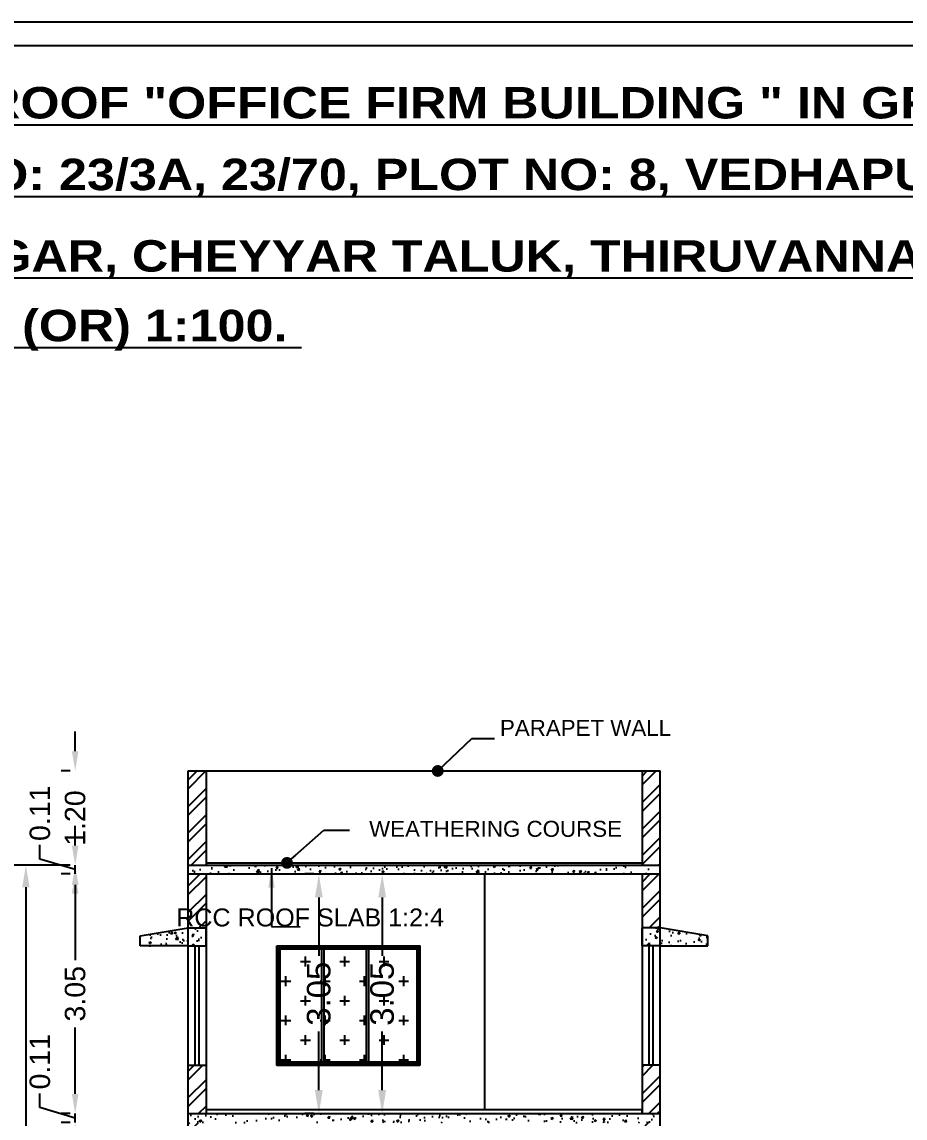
# Model space of a CAD drawing. Header units: metres. Extents: x 31 to 185, y 214 to 372.
# Drawn here: x 61.98 to 73.21, y 297.89 to 311.84 of the extents above; entities that cross this region are included whole.
import ezdxf

# ---------------------------------------------------------------- set-up
doc = ezdxf.new("R2010")
doc.units = ezdxf.units.M
doc.header["$MEASUREMENT"] = 0
for name, color, linetype in [('BLK_1_FLR_2_REGULAR_ROOM_1', 117, 'Continuous'), ('BLK_1_FLR_2_WATER_CLOSET', 213, 'Continuous'), ('BLK_1_HT_OF_BLDG', 5, 'Continuous')]:
    doc.layers.add(name, color=color, linetype=linetype)
doc.styles.add('56', font='')
doc.styles.get("Standard").update_dxf_attribs({"font": 'arial.ttf'})
doc.styles.add('style1', font='arialbd.ttf', dxfattribs={"height": 9})
doc.styles.get('56').set_extended_font_data('Arial Black')
doc.dimstyles.get("Standard").update_dxf_attribs({"dimtxt": 0.26, "dimasz": 0.25, "dimexe": 0.18, "dimexo": 0.0625, "dimgap": 0.09, "dimtad": 0, "dimzin": 0, "dimdsep": 46, "dimtxsty": 'Standard', "dimcen": 0.09, "dimadec": 0, "dimazin": 0, "dimtfac": 1, "dimtofl": 0, "dimtmove": 0, "dimatfit": 3, "dimfxl": 0, "dimtolj": 1, "dimtzin": 0, "dimarcsym": 0})
doc.dimstyles.new('Standard$0', dxfattribs={"dimtxt": 0.5, "dimasz": 0.5, "dimexe": 0, "dimexo": 1, "dimgap": 0, "dimtad": 0, "dimdec": 4, "dimzin": 0, "dimdsep": 46, "dimlunit": 4, "dimtxsty": 'Standard', "dimcen": 0.09, "dimadec": 0, "dimazin": 0, "dimtfac": 1, "dimtdec": 4, "dimtofl": 0, "dimtmove": 0, "dimatfit": 3, "dimfxl": 0, "dimtolj": 1, "dimtzin": 0, "dimarcsym": 0})
doc.dimstyles.new('STANDARD$7', dxfattribs={"dimtxt": 200, "dimasz": 100, "dimexe": 200, "dimexo": 200, "dimgap": 100, "dimtad": 1, "dimzin": 12, "dimdsep": 46, "dimtxsty": 'style1', "dimblk": 'OBLIQUE', "dimblk1": 'DOT', "dimblk2": 'DOT', "dimsah": 1, "dimcen": 200, "dimse1": 1, "dimse2": 1, "dimclrd": 6, "dimclre": 3, "dimclrt": 6, "dimadec": 0, "dimazin": 0, "dimtfac": 1, "dimtix": 1, "dimtmove": 2, "dimatfit": 3, "dimldrblk": 'DOT', "dimfxl": 0, "dimtolj": 1, "dimtzin": 12, "dimarcsym": 0})
pattern_1 = [(50, (-525.56505, 1645.17029), (0.273397882, -0.023919215), [0.02858773, -0.31446504]), (355, (-525.56505, 1645.1703), (-0.05288781, 0.286712885), [0.022870185, -0.25157203]), (100.451444, (-525.54227, 1645.1683), (0.22051007, 0.262793666), [0.024295833, -0.26725416]), (46.1842, (-525.56505, 1645.24652), (0.40680011, -0.06309094), [0.0428816, -0.47169756]), (96.635635, (-525.53115, 1645.24126), (0.35626486, 0.37130454), [0.03644377, -0.40088147]), (351.184164, (-525.56505, 1645.24652), (0.35626486, 0.37130454), [0.03430528, -0.37735805]), (21, (-525.52693, 1645.22746), (0.22752291, -0.15346614), [0.02858773, -0.31446504]), (326, (-525.52693, 1645.22746), (0.092744443, 0.27640526), [0.022870185, -0.25157203]), (71.451445, (-525.50797, 1645.21467), (0.32026735, 0.12293912), [0.02429583, -0.26725416]), (37.5, (-525.56505, 1645.17029), (0.004634969, 0.126889066), [0, -0.248522675, 0, -0.25538373, 0, -0.252524957]), (7.5, (-525.56505, 1645.17029), (0.100274149, 0.150337812), [0, -0.145606843, 0, -0.242805128, 0, -0.096245361]), (327.5, (-525.65005, 1645.17029), (0.2034769626, -0.008597235), [0, -0.095292437, 0, -0.297312402, 0, -0.394510688]), (317.5, (-525.68817, 1645.17029), (0.222292924, 0.03815699), [0, -0.123880168, 0, -0.197445929, 0, -0.280159764])]

# ---------------------------------------------------------------- blocks, each defined once
blk = doc.blocks.new('_Dot')
at = {"color": 0, "linetype": 'ByBlock', "lineweight": -2}
blk.add_line((-0.5, 0), (-1, 0), dxfattribs=at)
at = {"color": 0, "linetype": 'ByBlock', "const_width": 0.5}
blk.add_lwpolyline([(-0.25, 0, 1), (0.25, 0, 1)], format="xyb", close=True, dxfattribs=at)
blk = doc.blocks.new('_Oblique')
at = {"color": 0, "linetype": 'ByBlock', "lineweight": -2}
blk.add_line((-0.5, -0.5), (0.5, 0.5), dxfattribs=at)
blk = doc.blocks.new('*D123')
at = {"color": 0, "lineweight": -2}
for p, q in [((62.654, 298.197), (62.654, 298.447)), ((62.206, 298.024), (62.206, 298.204)), ((62.654, 297.89), (62.206, 298.024)), ((62.592, 297.947), (62.474, 297.947)), ((62.654, 297.833), (62.654, 297.947)), ((62.592, 297.833), (62.474, 297.833)), ((62.654, 297.583), (62.654, 297.333))]:
    blk.add_line(p, q, dxfattribs=at)
for points in [[(62.612, 298.197), (62.696, 298.197), (62.654, 297.947)], [(62.612, 297.583), (62.696, 297.583), (62.654, 297.833)]]:
    blk.add_solid(points, dxfattribs=at)
at = {"layer": 'Defpoints', "color": 0, "lineweight": -2}
for p in [(62.654, 297.947), (62.654, 297.947), (62.654, 297.833)]:
    blk.add_point(p, dxfattribs=at)
at = {"color": 0, "lineweight": -2, "insert": (62.206, 298.607), "char_height": 0.26, "attachment_point": 5, "rotation": 90}
blk.add_mtext('\\A1;0.11', dxfattribs=at)
blk = doc.blocks.new('*D124')
at = {"color": 0, "lineweight": -2}
for p, q in [((62.592, 300.997), (62.474, 300.997)), ((62.654, 300.747), (62.654, 299.901)), ((62.654, 298.197), (62.654, 299.043)), ((62.592, 297.947), (62.474, 297.947))]:
    blk.add_line(p, q, dxfattribs=at)
for points in [[(62.612, 300.747), (62.696, 300.747), (62.654, 300.997)], [(62.612, 298.197), (62.696, 298.197), (62.654, 297.947)]]:
    blk.add_solid(points, dxfattribs=at)
at = {"layer": 'Defpoints', "color": 0, "lineweight": -2}
for p in [(62.654, 300.997), (62.654, 300.997), (62.654, 297.947)]:
    blk.add_point(p, dxfattribs=at)
at = {"color": 0, "lineweight": -2, "insert": (62.654, 299.472), "char_height": 0.26, "attachment_point": 5, "rotation": 90}
blk.add_mtext('\\A1;3.05', dxfattribs=at)
blk = doc.blocks.new('*D125')
at = {"color": 0, "lineweight": -2}
for p, q in [((62.654, 301.357), (62.654, 301.607)), ((62.206, 301.186), (62.206, 301.366)), ((62.654, 301.052), (62.206, 301.186)), ((62.592, 301.107), (62.474, 301.107)), ((62.654, 300.997), (62.654, 301.107)), ((62.592, 300.997), (62.474, 300.997)), ((62.654, 300.747), (62.654, 300.497))]:
    blk.add_line(p, q, dxfattribs=at)
for points in [[(62.612, 301.357), (62.696, 301.357), (62.654, 301.107)], [(62.612, 300.747), (62.696, 300.747), (62.654, 300.997)]]:
    blk.add_solid(points, dxfattribs=at)
at = {"layer": 'Defpoints', "color": 0, "lineweight": -2}
for p in [(62.654, 301.107), (62.654, 301.107), (62.654, 300.997)]:
    blk.add_point(p, dxfattribs=at)
at = {"color": 0, "lineweight": -2, "insert": (62.206, 301.769), "char_height": 0.26, "attachment_point": 5, "rotation": 90}
blk.add_mtext('\\A1;0.11', dxfattribs=at)
blk = doc.blocks.new('*D126')
at = {"color": 0, "lineweight": -2}
for p, q in [((62.654, 302.557), (62.654, 302.807)), ((62.592, 302.307), (62.474, 302.307)), ((62.592, 301.107), (62.474, 301.107)), ((62.654, 300.857), (62.654, 300.607))]:
    blk.add_line(p, q, dxfattribs=at)
for points in [[(62.612, 302.557), (62.696, 302.557), (62.654, 302.307)], [(62.612, 300.857), (62.696, 300.857), (62.654, 301.107)]]:
    blk.add_solid(points, dxfattribs=at)
at = {"layer": 'Defpoints', "color": 0, "lineweight": -2}
for p in [(62.654, 302.307), (62.654, 302.307), (62.654, 301.107)]:
    blk.add_point(p, dxfattribs=at)
at = {"color": 0, "lineweight": -2, "insert": (62.654, 301.707), "char_height": 0.26, "attachment_point": 5, "rotation": 90}
blk.add_mtext('\\A1;1.20', dxfattribs=at)
blk = doc.blocks.new('*D233')
at = {"layer": 'BLK_1_FLR_2_REGULAR_ROOM_1', "color": 2, "lineweight": -2, "ltscale": 10}
for p, q in [((65.691, 300.997), (65.574, 300.997)), ((65.754, 300.697), (65.754, 299.953)), ((65.754, 298.247), (65.754, 298.991)), ((65.691, 297.947), (65.574, 297.947))]:
    blk.add_line(p, q, dxfattribs=at)
for points in [[(65.704, 300.697), (65.804, 300.697), (65.754, 300.997)], [(65.704, 298.247), (65.804, 298.247), (65.754, 297.947)]]:
    blk.add_solid(points, dxfattribs=at)
at = {"layer": 'Defpoints', "color": 0, "lineweight": -2, "ltscale": 10}
for p in [(65.754, 300.997), (65.754, 300.997), (65.754, 297.947)]:
    blk.add_point(p, dxfattribs=at)
at = {"layer": 'BLK_1_FLR_2_REGULAR_ROOM_1', "color": 2, "lineweight": -2, "ltscale": 10, "insert": (65.754, 299.472), "char_height": 0.3, "attachment_point": 5, "rotation": 90}
blk.add_mtext('\\A1;3.05', dxfattribs=at)
blk = doc.blocks.new('*D234')
at = {"layer": 'BLK_1_FLR_2_WATER_CLOSET', "color": 2, "lineweight": -2, "ltscale": 10}
for p, q in [((66.602, 300.997), (66.74, 300.997)), ((66.56, 300.697), (66.56, 299.953)), ((66.56, 298.247), (66.56, 298.991)), ((66.602, 297.947), (66.74, 297.947))]:
    blk.add_line(p, q, dxfattribs=at)
for points in [[(66.51, 300.697), (66.61, 300.697), (66.56, 300.997)], [(66.51, 298.247), (66.61, 298.247), (66.56, 297.947)]]:
    blk.add_solid(points, dxfattribs=at)
at = {"layer": 'Defpoints', "color": 0, "lineweight": -2, "ltscale": 10}
for p in [(66.539, 300.997), (66.56, 300.997), (66.539, 297.947)]:
    blk.add_point(p, dxfattribs=at)
at = {"layer": 'BLK_1_FLR_2_WATER_CLOSET', "color": 2, "lineweight": -2, "ltscale": 10, "insert": (66.56, 299.472), "char_height": 0.3, "attachment_point": 5, "rotation": 90}
blk.add_mtext('\\A1;3.05', dxfattribs=at)
blk = doc.blocks.new('*D235')
at = {"layer": 'BLK_1_HT_OF_BLDG', "color": 0, "lineweight": -2}
for p, q in [((62.592, 301.107), (61.847, 301.107)), ((62.027, 300.827), (62.027, 296.64)), ((62.027, 291.289), (62.027, 295.476)), ((62.592, 291.009), (61.847, 291.009))]:
    blk.add_line(p, q, dxfattribs=at)
for points in [[(61.98, 300.827), (62.074, 300.827), (62.027, 301.107)], [(61.98, 291.289), (62.074, 291.289), (62.027, 291.009)]]:
    blk.add_solid(points, dxfattribs=at)
at = {"layer": 'Defpoints', "color": 0, "lineweight": -2}
for p in [(62.654, 301.107), (62.027, 291.009), (62.654, 291.009)]:
    blk.add_point(p, dxfattribs=at)
at = {"layer": 'BLK_1_HT_OF_BLDG', "color": 0, "insert": (62.027, 296.058), "char_height": 0.3, "attachment_point": 5, "rotation": 90}
blk.add_mtext('\\A1;10.10', dxfattribs=at)

msp = doc.modelspace()

# ---------------------------------------------------------------- hatches: boundary and pattern name
at = {"linetype": 'ByBlock'}
h = msp.add_hatch(dxfattribs=at)
h.set_pattern_fill('ANSI32', color=256, scale=0.635283, style=0)
h.set_pattern_definition([(45, (209.271, 1.30466), (-0.16845482, 0.16845482), []), (45, (209.38331, 1.30466), (-0.16845482, 0.16845482), [])])
h.paths.add_polyline_path([(64.319, 302.307), (64.091, 302.307), (64.091, 301.107), (64.319, 301.107)])
h.paths.add_polyline_path([(64.319, 300.997), (64.091, 300.997), (64.091, 300.31), (64.319, 300.31)])
h.paths.add_polyline_path([(64.319, 298.562), (64.091, 298.562), (64.091, 297.947), (64.319, 297.947)])
h.paths.add_polyline_path([(64.319, 297.833), (64.091, 297.833), (64.091, 297.146), (64.319, 297.146)])
h.paths.add_polyline_path([(70.096, 302.307), (69.867, 302.307), (69.867, 301.107), (70.096, 301.107)])
h.paths.add_polyline_path([(70.096, 300.997), (69.867, 300.997), (69.867, 300.31), (70.096, 300.31)])
h.paths.add_polyline_path([(70.096, 298.562), (69.867, 298.562), (69.867, 297.947), (70.096, 297.947)])
h.paths.add_polyline_path([(70.096, 297.833), (69.867, 297.833), (69.867, 297.146), (70.096, 297.146)])
h.paths.add_polyline_path([(70.096, 295.397), (69.867, 295.397), (69.867, 294.783), (70.096, 294.783)])
h.paths.add_polyline_path([(70.096, 294.669), (69.867, 294.669), (69.867, 292.233), (70.096, 292.233)])
h.paths.add_polyline_path([(64.319, 295.397), (64.091, 295.397), (64.091, 294.783), (64.319, 294.783)])
h.paths.add_polyline_path([(70.096, 292.233), (69.867, 292.233), (69.867, 291.619), (70.096, 291.619)])
h = msp.add_hatch()
h.set_pattern_fill('AR-CONC', color=256, scale=0.038117, style=0)
h.set_pattern_definition([(50, (209.271, 1.30466), (0.27339788, -0.02391922), [0.02858773, -0.31446504]), (355, (209.271, 1.30466), (-0.0528878, 0.28671288), [0.02287018, -0.25157203]), (100.45144, (209.2938, 1.30266), (0.22051007, 0.26279367), [0.02429583, -0.26725416]), (46.1842, (209.271, 1.3809), (0.4068001, -0.06309094), [0.0428816, -0.47169756]), (96.63564, (209.3049, 1.37563), (0.35626486, 0.37130454), [0.03644377, -0.40088147]), (351.18416, (209.271, 1.3809), (0.35626486, 0.37130454), [0.0343053, -0.37735805]), (21, (209.30913, 1.36183), (0.22752291, -0.15346614), [0.02858773, -0.31446504]), (326, (209.30913, 1.36183), (0.09274444, 0.27640526), [0.02287018, -0.25157203]), (71.451445, (209.3281, 1.34904), (0.32026735, 0.12293912), [0.02429583, -0.26725416]), (37.5, (209.27101, 1.30466), (0.00463497, 0.126889066), [0, -0.248522675, 0, -0.25538373, 0, -0.25252496]), (7.5, (209.27101, 1.30466), (0.10027415, 0.15033781), [0, -0.14560684, 0, -0.24280513, 0, -0.09624536]), (327.5, (209.18601, 1.30466), (0.203476963, -0.008597235), [0, -0.09529244, 0, -0.2973124, 0, -0.39451069]), (317.5, (209.1479, 1.30466), (0.22229292, 0.03815699), [0, -0.12388017, 0, -0.19744593, 0, -0.28015976])])
h.paths.add_polyline_path([(70.096, 301.107), (64.091, 301.107), (64.091, 300.997), (70.096, 300.997)])
h = msp.add_hatch()
h.set_pattern_fill('AR-CONC', color=256, scale=0.038117, style=0)
h.set_pattern_definition(pattern_1)
h.paths.add_polyline_path([(64.319, 300.31), (64.091, 300.31), (64.091, 300.082), (64.319, 300.082)])
h.paths.add_polyline_path([(64.091, 300.31), (63.481, 300.209), (63.481, 300.082), (64.091, 300.082)])
h = msp.add_hatch()
h.set_pattern_fill('AR-CONC', color=256, scale=0.038117, style=0)
h.set_pattern_definition(pattern_1)
h.paths.add_polyline_path([(69.867, 300.31), (70.096, 300.31), (70.096, 300.082), (69.867, 300.082)])
h.paths.add_polyline_path([(70.096, 300.31), (70.705, 300.209), (70.705, 300.082), (70.096, 300.082)])
at = {"lineweight": -2, "ltscale": 10}
h = msp.add_hatch(dxfattribs=at)
h.set_pattern_fill('CROSS', color=4)
h.set_pattern_definition([(0, (209.271, 7.63272), (0.25, 0.25), [0.125, -0.375]), (90, (209.3335, 7.57022), (-0.25, 0.25), [0.125, -0.375])])
h.paths.add_polyline_path([(67.001, 300.042), (66.387, 300.042), (66.387, 298.602), (67.001, 298.602)])
h.paths.add_polyline_path([(66.357, 300.042), (65.818, 300.042), (65.818, 298.602), (66.357, 298.602)])
h.paths.add_polyline_path([(65.788, 300.042), (65.261, 300.042), (65.261, 298.602), (65.788, 298.602)])
h = msp.add_hatch()
h.set_pattern_fill('AR-CONC', color=256, scale=0.038117, style=0)
h.set_pattern_definition([(50, (-553.63492, 1662.9455), (0.273397882, -0.023919215), [0.02858773, -0.31446504]), (355, (-553.63492, 1662.9455), (-0.05288781, 0.286712885), [0.022870185, -0.251572033]), (100.451444, (-553.61214, 1662.9435), (0.22051007, 0.262793666), [0.024295833, -0.26725416]), (46.1842, (-553.63492, 1663.02173), (0.40680011, -0.06309094), [0.0428816, -0.47169756]), (96.635635, (-553.601, 1663.01647), (0.35626486, 0.37130454), [0.03644377, -0.40088147]), (351.184164, (-553.6349, 1663.02173), (0.35626486, 0.37130454), [0.03430528, -0.37735805]), (21, (-553.5968, 1663.00267), (0.22752291, -0.15346614), [0.02858773, -0.31446504]), (326, (-553.5968, 1663.00267), (0.092744443, 0.27640526), [0.022870185, -0.251572033]), (71.451445, (-553.57784, 1662.98988), (0.32026735, 0.12293912), [0.02429583, -0.26725416]), (37.5, (-553.63492, 1662.94549), (0.004634969, 0.126889066), [0, -0.248522675, 0, -0.25538373, 0, -0.252524957]), (7.5, (-553.63492, 1662.94549), (0.100274149, 0.150337812), [0, -0.145606843, 0, -0.242805128, 0, -0.096245361]), (327.5, (-553.71992, 1662.94549), (0.2034769626, -0.008597235), [0, -0.095292437, 0, -0.297312402, 0, -0.394510688]), (317.5, (-553.75804, 1662.9455), (0.222292924, 0.03815699), [0, -0.123880168, 0, -0.197445929, 0, -0.280159764])])
h.paths.add_polyline_path([(70.096, 297.947), (64.091, 297.947), (64.091, 297.833), (70.096, 297.833)])

# ---------------------------------------------------------------- linework, layer by layer
at = {"linetype": 'ByBlock'}
for p, q in [((64.091, 294.669), (64.091, 302.307)), ((64.091, 294.669), (64.091, 302.307)), ((64.319, 302.307), (64.319, 301.107)), ((64.319, 302.307), (64.319, 301.107)), ((69.867, 302.307), (69.867, 301.107)), ((70.096, 293.982), (70.096, 302.307)), ((64.319, 300.997), (64.319, 297.947)), ((64.319, 300.997), (64.319, 297.947)), ((67.867, 297.998), (67.867, 300.997)), ((69.867, 300.997), (69.867, 297.947)), ((69.867, 297.947), (69.867, 297.998))]:
    msp.add_line(p, q, dxfattribs=at)
at = {"linetype": 'ByBlock', "ltscale": 5}
for p, q in [((64.091, 302.307), (70.096, 302.307)), ((64.091, 301.107), (70.096, 301.107)), ((64.319, 301.137), (69.867, 301.137)), ((64.091, 300.997), (70.096, 300.997)), ((64.091, 297.947), (70.096, 297.947)), ((64.319, 297.998), (69.867, 297.998)), ((69.867, 297.947), (69.867, 297.998))]:
    msp.add_line(p, q, dxfattribs=at)
at = {"ltscale": 10}
for p, q in [((63.481, 300.209), (64.091, 300.31)), ((63.481, 300.082), (63.481, 300.209)), ((70.705, 300.209), (70.096, 300.31)), ((70.705, 300.082), (70.705, 300.209)), ((64.091, 300.082), (63.481, 300.082)), ((70.096, 300.082), (70.705, 300.082))]:
    msp.add_line(p, q, dxfattribs=at)
at = {"ltscale": 25}
for p, q in [((64.091, 300.31), (64.319, 300.31)), ((70.096, 300.31), (69.867, 300.31)), ((64.091, 300.082), (64.319, 300.082)), ((64.18, 298.562), (64.18, 300.082)), ((64.23, 298.562), (64.23, 300.082)), ((70.096, 300.082), (69.867, 300.082)), ((69.956, 298.562), (69.956, 300.082)), ((70.007, 298.562), (70.007, 300.082))]:
    msp.add_line(p, q, dxfattribs=at)
at = {"ltscale": 500}
for p, q in [((64.319, 300.082), (64.319, 300.31)), ((69.867, 300.082), (69.867, 300.31))]:
    msp.add_line(p, q, dxfattribs=at)
at = {"lineweight": -2, "ltscale": 10}
for p, q in [((65.221, 300.082), (65.221, 298.562)), ((65.788, 300.042), (65.788, 298.602)), ((65.818, 300.042), (65.818, 298.602)), ((66.357, 300.042), (66.357, 298.602)), ((66.387, 300.042), (66.387, 298.602)), ((65.221, 298.562), (67.041, 298.562))]:
    msp.add_line(p, q, dxfattribs=at)
for p, q in [((64.091, 298.562), (64.319, 298.562)), ((70.096, 298.562), (69.867, 298.562))]:
    msp.add_line(p, q)
at = {"color": 2, "lineweight": -2, "ltscale": 10}
for points in [[(41.282, 311.838), (123.836, 311.838), (123.836, 253.106), (41.282, 253.106)], [(41.582, 311.538), (123.536, 311.538), (123.536, 253.406), (41.582, 253.406)]]:
    msp.add_lwpolyline(points, close=True, dxfattribs=at)
at = {"color": 1, "lineweight": -2, "ltscale": 10}
msp.add_lwpolyline([(41.582, 311.538), (123.536, 311.538), (123.536, 253.406), (41.582, 253.406)], close=True, dxfattribs=at)
at = {"lineweight": -2, "ltscale": 10}
for points in [[(65.221, 300.082), (67.041, 300.082), (67.041, 298.562), (65.221, 298.562)], [(65.221, 300.082), (67.041, 300.082), (67.041, 298.562), (65.221, 298.562)], [(65.241, 300.062), (67.021, 300.062), (67.021, 298.582), (65.241, 298.582)], [(65.261, 300.042), (67.001, 300.042), (67.001, 298.602), (65.261, 298.602)]]:
    msp.add_lwpolyline(points, close=True, dxfattribs=at)

# ---------------------------------------------------------------- texts
at = {"lineweight": -2, "style": '56'}
for s, p in [(' %%UPLAN SHOWING THE PROPOSED CONSTRUCTION OF R.C.C ROOF "OFFICE FIRM BUILDING " IN GROUND FLOOR , FIRST FLOOR, ', (42.522, 310.61, 0)), ('  %%USECOND FLOOR , AT OLD S.F.NO: 149/3A, 150/5A, NEW T.S.NO: 23/3A, 23/70, PLOT NO: 8, VEDHAPURISHWARAR NAGAR, WARD: A,', (42.3, 309.698)), ('%%UBLOCK:27, AT THIRUVATHIPURAM MUNICIPALITY, KODA NAGAR, CHEYYAR TALUK, THIRUVANNAMALAI DISTRICT.', (42.734, 308.661)), ('%%USCALE: 1INCH = 8FEET (OR) 1:100. %%U          ', (54.605, 307.775))]:
    msp.add_text(s, height=0.4, dxfattribs=at).set_placement(p)
msp.add_text('WEATHERING COURSE', height=0.20323).set_placement((66.394, 301.469))
at = {"attachment_point": 5}
for s, insert, char_height in [('\\A1;PARAPET WALL', (69.147, 302.855), 0.20323), ('\\A1;RCC ROOF SLAB 1:2:4', (65.643, 300.441), 0.22863)]:
    msp.add_mtext(s, dxfattribs=dict(at, insert=insert, char_height=char_height))

# ---------------------------------------------------------------- dimensions: what is measured, and where the dimension line sits
at = {"lineweight": -2}
for base, p1, p2, picture, middle in [((62.654, 302.307), (62.654, 301.107), (62.654, 302.307), '*D126', (62.654, 301.707)), ((62.654, 301.107), (62.654, 300.997), (62.654, 301.107), '*D125', (62.206, 301.456)), ((62.654, 300.997), (62.654, 297.947), (62.654, 300.997), '*D124', (62.654, 299.472)), ((62.654, 297.947), (62.654, 297.833), (62.654, 297.947), '*D123', (62.206, 298.294))]:
    dim = msp.add_linear_dim(base=base, p1=p1, p2=p2, angle=270, dimstyle='Standard$0', override={"dimtxt": 0.26, "dimasz": 0.25, "dimexe": 0.18, "dimexo": 0.0625, "dimgap": 0.09, "dimdec": 2, "dimlunit": 2, "dimtdec": 2, "dimtmove": 1, "dimfxlon": 0}, dxfattribs=at)
    dim.commit()
    dim.dimension.update_dxf_attribs({"geometry": picture, "text_midpoint": middle})
at = {"layer": 'BLK_1_FLR_2_REGULAR_ROOM_1', "color": 2, "lineweight": -2, "ltscale": 10}
dim = msp.add_aligned_dim(p1=(65.754, 297.947), p2=(65.754, 300.997), distance=0, dimstyle='Standard$0', override={"dimtxt": 0.3, "dimasz": 0.3, "dimexe": 0.18, "dimexo": 0.0625, "dimgap": 0.09, "dimdec": 2, "dimlunit": 2, "dimclrd": 2, "dimclre": 2, "dimclrt": 2, "dimtdec": 2, "dimfxlon": 0}, dxfattribs=at)
dim.commit()
dim.dimension.update_dxf_attribs({"geometry": '*D233', "text_midpoint": (65.754, 299.472)})
at = {"layer": 'BLK_1_FLR_2_WATER_CLOSET', "color": 2, "lineweight": -2, "ltscale": 10}
dim = msp.add_aligned_dim(p1=(66.539, 297.947), p2=(66.539, 300.997), distance=-0.021, dimstyle='Standard$0', override={"dimtxt": 0.3, "dimasz": 0.3, "dimexe": 0.18, "dimexo": 0.0625, "dimgap": 0.09, "dimdec": 2, "dimlunit": 2, "dimclrd": 2, "dimclre": 2, "dimclrt": 2, "dimtdec": 2, "dimfxlon": 0}, dxfattribs=at)
dim.commit()
dim.dimension.update_dxf_attribs({"geometry": '*D234', "text_midpoint": (66.56, 299.472)})
at = {"layer": 'BLK_1_HT_OF_BLDG'}
dim = msp.add_aligned_dim(p1=(62.654, 301.107), p2=(62.654, 291.009), distance=-0.627, dimstyle='Standard$0', override={"dimtxt": 0.3, "dimasz": 0.28, "dimexe": 0.18, "dimexo": 0.0625, "dimgap": 0.09, "dimdec": 2, "dimlunit": 2, "dimtdec": 2, "dimtmove": 1, "dimfxlon": 0}, dxfattribs=at)
dim.commit()
dim.dimension.update_dxf_attribs({"geometry": '*D235', "text_midpoint": (62.027, 296.058)})

# ---------------------------------------------------------------- leaders
for points, override in [([(67.267, 302.307), (67.702, 302.72), (67.99, 302.72)], {"dimasz": 0.15, "dimgap": 100, "dimtad": 0, "dimfxl": 1.25, "dimarcsym": 1}), ([(65.349, 301.137), (65.816, 301.553), (66.145, 301.553)], {"dimasz": 0.15, "dimtad": 0, "dimfxl": 1.25, "dimarcsym": 1})]:
    msp.add_leader(points, dimstyle='STANDARD$7', override=override)
at = {"linetype": 'ByBlock', "ltscale": 0.5}
msp.add_leader([(65.152, 301.07), (65.153, 300.329), (65.515, 300.324)], dimstyle='Standard', dxfattribs=at)

doc.saveas('drawing.dxf')
